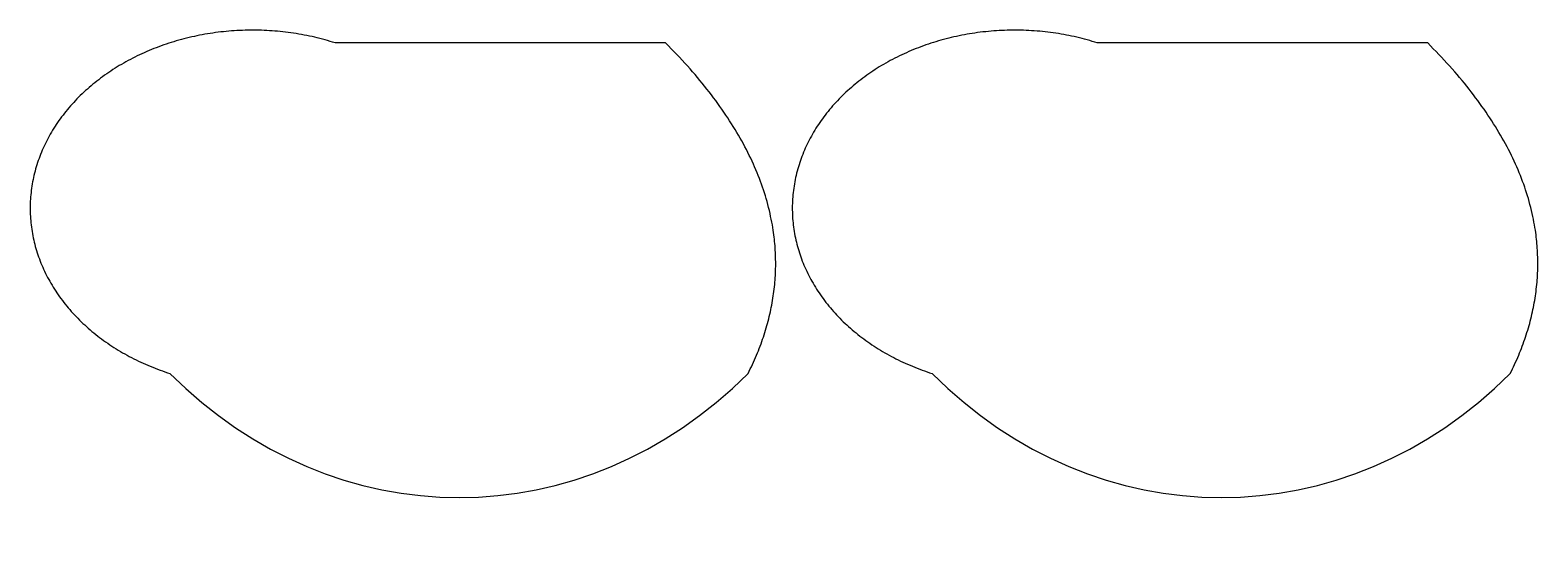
# Model space of a CAD drawing. Header units: millimetres. Extents: x 6 to 189, y 1 to 63.
import ezdxf

# ---------------------------------------------------------------- set-up
doc = ezdxf.new("R2010")
doc.units = ezdxf.units.MM
doc.layers.add('CUT', color=7, linetype='CONTINUOUS', true_color=0x000000)

msp = doc.modelspace()

# ---------------------------------------------------------------- linework, layer by layer
at = {"layer": 'CUT'}
for p, q in [((27.476506, 62.099119), (27.155847, 62.044425)), ((27.797974, 62.150686), (27.476506, 62.099119)), ((28.120202, 62.199117), (27.797974, 62.150686)), ((28.443144, 62.244405), (28.120202, 62.199117)), ((28.766751, 62.286545), (28.443144, 62.244405)), ((29.090976, 62.325529), (28.766751, 62.286545)), ((29.415769, 62.361352), (29.090976, 62.325529)), ((29.741084, 62.394008), (29.415769, 62.361352)), ((30.066872, 62.423493), (29.741084, 62.394008)), ((30.393085, 62.449802), (30.066872, 62.423493)), ((30.719674, 62.472932), (30.393085, 62.449802)), ((31.04659, 62.492879), (30.719674, 62.472932)), ((31.373786, 62.509639), (31.04659, 62.492879)), ((31.701213, 62.523211), (31.373786, 62.509639)), ((32.028822, 62.533593), (31.701213, 62.523211)), ((32.356565, 62.540782), (32.028822, 62.533593)), ((32.684393, 62.544779), (32.356565, 62.540782)), ((33.012258, 62.545581), (32.684393, 62.544779)), ((33.34011, 62.54319), (33.012258, 62.545581)), ((33.667902, 62.537606), (33.34011, 62.54319)), ((33.995585, 62.528828), (33.667902, 62.537606)), ((34.323109, 62.51686), (33.995585, 62.528828)), ((34.650427, 62.501701), (34.323109, 62.51686)), ((34.97749, 62.483356), (34.650427, 62.501701)), ((35.30425, 62.461826), (34.97749, 62.483356)), ((35.630658, 62.437114), (35.30425, 62.461826)), ((35.956665, 62.409225), (35.630658, 62.437114)), ((36.282224, 62.378162), (35.956665, 62.409225)), ((36.607286, 62.34393), (36.282224, 62.378162)), ((36.931802, 62.306534), (36.607286, 62.34393)), ((37.255726, 62.26598), (36.931802, 62.306534)), ((37.579008, 62.222273), (37.255726, 62.26598)), ((37.901601, 62.175421), (37.579008, 62.222273)), ((38.223457, 62.125429), (37.901601, 62.175421)), ((38.544528, 62.072306), (38.223457, 62.125429)), ((38.864767, 62.01606), (38.544528, 62.072306)), ((119.744747, 62.099119), (119.424088, 62.044425)), ((120.066215, 62.150686), (119.744747, 62.099119)), ((120.388443, 62.199117), (120.066215, 62.150686)), ((120.711385, 62.244405), (120.388443, 62.199117)), ((121.034992, 62.286545), (120.711385, 62.244405)), ((121.359217, 62.325529), (121.034992, 62.286545)), ((121.68401, 62.361352), (121.359217, 62.325529)), ((122.009325, 62.394008), (121.68401, 62.361352)), ((122.335113, 62.423493), (122.009325, 62.394008)), ((122.661326, 62.449802), (122.335113, 62.423493)), ((122.987915, 62.472932), (122.661326, 62.449802)), ((123.314831, 62.492879), (122.987915, 62.472932)), ((123.642027, 62.509639), (123.314831, 62.492879)), ((123.969454, 62.523211), (123.642027, 62.509639)), ((124.297063, 62.533593), (123.969454, 62.523211)), ((124.624806, 62.540782), (124.297063, 62.533593)), ((124.952634, 62.544779), (124.624806, 62.540782)), ((125.280499, 62.545581), (124.952634, 62.544779)), ((125.608351, 62.54319), (125.280499, 62.545581)), ((125.936143, 62.537606), (125.608351, 62.54319)), ((126.263826, 62.528828), (125.936143, 62.537606)), ((126.59135, 62.51686), (126.263826, 62.528828)), ((126.918668, 62.501701), (126.59135, 62.51686)), ((127.245731, 62.483356), (126.918668, 62.501701)), ((127.572491, 62.461826), (127.245731, 62.483356)), ((127.898899, 62.437114), (127.572491, 62.461826)), ((128.224906, 62.409225), (127.898899, 62.437114)), ((128.550465, 62.378162), (128.224906, 62.409225)), ((128.875527, 62.34393), (128.550465, 62.378162)), ((129.200043, 62.306534), (128.875527, 62.34393)), ((129.523967, 62.26598), (129.200043, 62.306534)), ((129.847249, 62.222273), (129.523967, 62.26598)), ((130.169842, 62.175421), (129.847249, 62.222273)), ((130.491698, 62.125429), (130.169842, 62.175421)), ((130.812769, 62.072306), (130.491698, 62.125429)), ((131.133008, 62.01606), (130.812769, 62.072306)), ((20.984605, 60.309575), (20.691665, 60.191775)), ((21.279316, 60.424512), (20.984605, 60.309575)), ((21.575754, 60.53657), (21.279316, 60.424512)), ((21.873877, 60.645733), (21.575754, 60.53657)), ((22.173638, 60.751983), (21.873877, 60.645733)), ((22.474995, 60.855305), (22.173638, 60.751983)), ((22.777901, 60.955684), (22.474995, 60.855305)), ((23.082313, 61.053105), (22.777901, 60.955684)), ((23.388186, 61.147553), (23.082313, 61.053105)), ((23.695473, 61.239015), (23.388186, 61.147553)), ((24.00413, 61.327477), (23.695473, 61.239015)), ((24.31411, 61.412925), (24.00413, 61.327477)), ((24.625367, 61.495348), (24.31411, 61.412925)), ((24.937856, 61.574732), (24.625367, 61.495348)), ((25.251531, 61.651067), (24.937856, 61.574732)), ((25.566344, 61.72434), (25.251531, 61.651067)), ((25.882248, 61.794542), (25.566344, 61.72434)), ((26.199198, 61.861661), (25.882248, 61.794542)), ((26.517146, 61.925687), (26.199198, 61.861661)), ((26.836045, 61.986612), (26.517146, 61.925687)), ((27.155847, 62.044425), (26.836045, 61.986612)), ((39.184126, 61.956698), (38.864767, 62.01606)), ((39.502558, 61.894229), (39.184126, 61.956698)), ((39.820015, 61.828663), (39.502558, 61.894229)), ((40.136451, 61.76001), (39.820015, 61.828663)), ((40.451819, 61.688279), (40.136451, 61.76001)), ((40.766071, 61.613482), (40.451819, 61.688279)), ((41.079161, 61.535629), (40.766071, 61.613482)), ((41.391044, 61.454732), (41.079161, 61.535629)), ((41.701672, 61.370803), (41.391044, 61.454732)), ((42.010999, 61.283854), (41.701672, 61.370803)), ((42.318981, 61.193898), (42.010999, 61.283854)), ((42.62557, 61.10095), (42.318981, 61.193898)), ((42.930721, 61.005021), (42.62557, 61.10095)), ((82.930721, 61.005021), (42.930721, 61.005021)), ((113.252846, 60.309575), (112.959906, 60.191775)), ((113.547557, 60.424512), (113.252846, 60.309575)), ((113.843995, 60.53657), (113.547557, 60.424512)), ((114.142118, 60.645733), (113.843995, 60.53657)), ((114.441879, 60.751983), (114.142118, 60.645733)), ((114.743236, 60.855305), (114.441879, 60.751983)), ((115.046142, 60.955684), (114.743236, 60.855305)), ((115.350554, 61.053105), (115.046142, 60.955684)), ((115.656427, 61.147553), (115.350554, 61.053105)), ((115.963714, 61.239015), (115.656427, 61.147553)), ((116.272371, 61.327477), (115.963714, 61.239015)), ((116.582351, 61.412925), (116.272371, 61.327477)), ((116.893608, 61.495348), (116.582351, 61.412925)), ((117.206097, 61.574732), (116.893608, 61.495348)), ((117.519772, 61.651067), (117.206097, 61.574732)), ((117.834585, 61.72434), (117.519772, 61.651067)), ((118.150489, 61.794542), (117.834585, 61.72434)), ((118.467439, 61.861661), (118.150489, 61.794542)), ((118.785387, 61.925687), (118.467439, 61.861661)), ((119.104286, 61.986612), (118.785387, 61.925687)), ((119.424088, 62.044425), (119.104286, 61.986612)), ((131.452367, 61.956698), (131.133008, 62.01606)), ((131.770799, 61.894229), (131.452367, 61.956698)), ((132.088256, 61.828663), (131.770799, 61.894229)), ((132.404692, 61.76001), (132.088256, 61.828663)), ((132.72006, 61.688279), (132.404692, 61.76001)), ((133.034312, 61.613482), (132.72006, 61.688279)), ((133.347402, 61.535629), (133.034312, 61.613482)), ((133.659285, 61.454732), (133.347402, 61.535629)), ((133.969913, 61.370803), (133.659285, 61.454732)), ((134.27924, 61.283854), (133.969913, 61.370803)), ((134.587222, 61.193898), (134.27924, 61.283854)), ((134.893811, 61.10095), (134.587222, 61.193898)), ((135.198962, 61.005021), (134.893811, 61.10095)), ((175.198962, 61.005021), (135.198962, 61.005021)), ((17.330075, 58.561692), (17.06401, 58.408422)), ((17.598453, 58.712358), (17.330075, 58.561692)), ((17.869105, 58.860399), (17.598453, 58.712358)), ((18.14199, 59.005793), (17.869105, 58.860399)), ((18.417067, 59.148517), (18.14199, 59.005793)), ((18.694297, 59.288551), (18.417067, 59.148517)), ((18.973637, 59.425875), (18.694297, 59.288551)), ((19.255046, 59.560467), (18.973637, 59.425875)), ((19.538484, 59.692308), (19.255046, 59.560467)), ((19.823907, 59.821378), (19.538484, 59.692308)), ((20.111273, 59.947658), (19.823907, 59.821378)), ((20.40054, 60.07113), (20.111273, 59.947658)), ((20.691665, 60.191775), (20.40054, 60.07113)), ((109.598316, 58.561692), (109.332251, 58.408422)), ((109.866694, 58.712358), (109.598316, 58.561692)), ((110.137346, 58.860399), (109.866694, 58.712358)), ((110.410231, 59.005793), (110.137346, 58.860399)), ((110.685308, 59.148517), (110.410231, 59.005793)), ((110.962538, 59.288551), (110.685308, 59.148517)), ((111.241878, 59.425875), (110.962538, 59.288551)), ((111.523287, 59.560467), (111.241878, 59.425875)), ((111.806725, 59.692308), (111.523287, 59.560467)), ((112.092148, 59.821378), (111.806725, 59.692308)), ((112.379514, 59.947658), (112.092148, 59.821378)), ((112.668781, 60.07113), (112.379514, 59.947658)), ((112.959906, 60.191775), (112.668781, 60.07113)), ((14.539083, 56.737741), (14.300986, 56.557419)), ((14.779906, 56.91573), (14.539083, 56.737741)), ((15.023421, 57.09136), (14.779906, 56.91573)), ((15.269591, 57.264605), (15.023421, 57.09136)), ((15.51838, 57.435439), (15.269591, 57.264605)), ((15.76975, 57.603836), (15.51838, 57.435439)), ((16.023665, 57.769773), (15.76975, 57.603836)), ((16.280086, 57.933224), (16.023665, 57.769773)), ((16.538977, 58.094165), (16.280086, 57.933224)), ((16.800298, 58.252572), (16.538977, 58.094165)), ((17.06401, 58.408422), (16.800298, 58.252572)), ((106.807324, 56.737741), (106.569227, 56.557419)), ((107.048147, 56.91573), (106.807324, 56.737741)), ((107.291662, 57.09136), (107.048147, 56.91573)), ((107.537832, 57.264605), (107.291662, 57.09136)), ((107.786621, 57.435439), (107.537832, 57.264605)), ((108.037991, 57.603836), (107.786621, 57.435439)), ((108.291906, 57.769773), (108.037991, 57.603836)), ((108.548327, 57.933224), (108.291906, 57.769773)), ((108.807218, 58.094165), (108.548327, 57.933224)), ((109.068539, 58.252572), (108.807218, 58.094165)), ((109.332251, 58.408422), (109.068539, 58.252572)), ((12.286515, 54.834074), (12.07756, 54.631951)), ((12.498531, 55.034147), (12.286515, 54.834074)), ((12.713577, 55.23214), (12.498531, 55.034147)), ((12.931619, 55.428023), (12.713577, 55.23214)), ((13.152628, 55.621768), (12.931619, 55.428023)), ((13.376568, 55.813345), (13.152628, 55.621768)), ((13.603408, 56.002727), (13.376568, 55.813345)), ((13.833114, 56.189885), (13.603408, 56.002727)), ((14.065651, 56.374791), (13.833114, 56.189885)), ((14.300986, 56.557419), (14.065651, 56.374791)), ((104.554756, 54.834074), (104.345801, 54.631951)), ((104.766772, 55.034147), (104.554756, 54.834074)), ((104.981818, 55.23214), (104.766772, 55.034147)), ((105.19986, 55.428023), (104.981818, 55.23214)), ((105.420869, 55.621768), (105.19986, 55.428023)), ((105.644809, 55.813345), (105.420869, 55.621768)), ((105.871649, 56.002727), (105.644809, 55.813345)), ((106.101355, 56.189885), (105.871649, 56.002727)), ((106.333892, 56.374791), (106.101355, 56.189885)), ((106.569227, 56.557419), (106.333892, 56.374791)), ((10.519735, 52.944808), (10.339667, 52.725615)), ((10.703126, 53.162231), (10.519735, 52.944808)), ((10.889813, 53.377852), (10.703126, 53.162231)), ((11.079768, 53.591638), (10.889813, 53.377852)), ((11.272963, 53.803558), (11.079768, 53.591638)), ((11.469369, 54.01358), (11.272963, 53.803558)), ((11.668957, 54.221674), (11.469369, 54.01358)), ((11.871697, 54.427808), (11.668957, 54.221674)), ((12.07756, 54.631951), (11.871697, 54.427808)), ((102.787976, 52.944808), (102.607908, 52.725615)), ((102.971367, 53.162231), (102.787976, 52.944808)), ((103.158054, 53.377852), (102.971367, 53.162231)), ((103.348009, 53.591638), (103.158054, 53.377852)), ((103.541204, 53.803558), (103.348009, 53.591638)), ((103.73761, 54.01358), (103.541204, 53.803558)), ((103.937198, 54.221674), (103.73761, 54.01358)), ((104.139938, 54.427808), (103.937198, 54.221674)), ((104.345801, 54.631951), (104.139938, 54.427808)), ((9.174409, 51.144453), (9.021843, 50.912288)), ((9.330498, 51.375115), (9.174409, 51.144453)), ((9.490086, 51.604239), (9.330498, 51.375115)), ((9.653149, 51.831791), (9.490086, 51.604239)), ((9.819664, 52.057738), (9.653149, 51.831791)), ((9.989605, 52.282047), (9.819664, 52.057738)), ((10.162948, 52.504683), (9.989605, 52.282047)), ((10.339667, 52.725615), (10.162948, 52.504683)), ((101.44265, 51.144453), (101.290084, 50.912288)), ((101.598739, 51.375115), (101.44265, 51.144453)), ((101.758327, 51.604239), (101.598739, 51.375115)), ((101.92139, 51.831791), (101.758327, 51.604239)), ((102.087905, 52.057738), (101.92139, 51.831791)), ((102.257846, 52.282047), (102.087905, 52.057738)), ((102.431189, 52.504683), (102.257846, 52.282047)), ((102.607908, 52.725615), (102.431189, 52.504683)), ((8.181645, 49.489669), (8.054339, 49.247956)), ((8.312621, 49.730124), (8.181645, 49.489669)), ((8.447246, 49.969285), (8.312621, 49.730124)), ((8.585502, 50.207118), (8.447246, 49.969285)), ((8.727368, 50.443585), (8.585502, 50.207118)), ((8.872822, 50.678654), (8.727368, 50.443585)), ((9.021843, 50.912288), (8.872822, 50.678654)), ((100.449886, 49.489669), (100.32258, 49.247956)), ((100.580862, 49.730124), (100.449886, 49.489669)), ((100.715487, 49.969285), (100.580862, 49.730124)), ((100.853743, 50.207118), (100.715487, 49.969285)), ((100.995609, 50.443585), (100.853743, 50.207118)), ((101.141063, 50.678654), (100.995609, 50.443585)), ((101.290084, 50.912288), (101.141063, 50.678654)), ((7.267461, 47.523773), (7.170145, 47.2733)), ((7.368583, 47.773279), (7.267461, 47.523773)), ((7.473494, 48.021781), (7.368583, 47.773279)), ((7.58218, 48.269243), (7.473494, 48.021781)), ((7.694624, 48.515628), (7.58218, 48.269243)), ((7.810811, 48.7609), (7.694624, 48.515628)), ((7.930721, 49.005021), (7.810811, 48.7609)), ((8.054339, 49.247956), (7.930721, 49.005021)), ((99.535702, 47.523773), (99.438386, 47.2733)), ((99.636824, 47.773279), (99.535702, 47.523773)), ((99.741735, 48.021781), (99.636824, 47.773279)), ((99.850421, 48.269243), (99.741735, 48.021781)), ((99.962866, 48.515628), (99.850421, 48.269243)), ((100.079052, 48.7609), (99.962866, 48.515628)), ((100.198962, 49.005021), (100.079052, 48.7609)), ((100.32258, 49.247956), (100.198962, 49.005021)), ((6.666923, 45.752257), (6.596615, 45.496066)), ((6.741126, 46.007744), (6.666923, 45.752257)), ((6.819211, 46.26249), (6.741126, 46.007744)), ((6.901168, 46.516456), (6.819211, 46.26249)), ((6.986985, 46.769605), (6.901168, 46.516456)), ((7.076648, 47.021899), (6.986985, 46.769605)), ((7.170145, 47.2733), (7.076648, 47.021899)), ((98.935164, 45.752257), (98.864856, 45.496066)), ((99.009367, 46.007744), (98.935164, 45.752257)), ((99.087452, 46.26249), (99.009367, 46.007744)), ((99.169409, 46.516456), (99.087452, 46.26249)), ((99.255226, 46.769605), (99.169409, 46.516456)), ((99.344889, 47.021899), (99.255226, 46.769605)), ((99.438386, 47.2733), (99.344889, 47.021899)), ((6.257085, 43.946272), (6.214295, 43.686223)), ((6.30383, 44.205886), (6.257085, 43.946272)), ((6.354523, 44.465024), (6.30383, 44.205886)), ((6.409156, 44.72365), (6.354523, 44.465024)), ((6.467722, 44.981725), (6.409156, 44.72365)), ((6.530211, 45.239209), (6.467722, 44.981725)), ((6.596615, 45.496066), (6.530211, 45.239209)), ((98.525326, 43.946272), (98.482536, 43.686223)), ((98.572071, 44.205886), (98.525326, 43.946272)), ((98.622764, 44.465024), (98.572071, 44.205886)), ((98.677397, 44.72365), (98.622764, 44.465024)), ((98.735963, 44.981725), (98.677397, 44.72365)), ((98.798452, 45.239209), (98.735963, 44.981725)), ((98.864856, 45.496066), (98.798452, 45.239209)), ((6.040923, 42.118931), (6.025962, 41.856911)), ((6.059871, 42.380785), (6.040923, 42.118931)), ((6.082803, 42.642436), (6.059871, 42.380785)), ((6.109715, 42.903844), (6.082803, 42.642436)), ((6.140605, 43.16497), (6.109715, 42.903844)), ((6.175467, 43.425776), (6.140605, 43.16497)), ((6.214295, 43.686223), (6.175467, 43.425776)), ((98.309164, 42.118931), (98.294203, 41.856911)), ((98.328112, 42.380785), (98.309164, 42.118931)), ((98.351044, 42.642436), (98.328112, 42.380785)), ((98.377957, 42.903844), (98.351044, 42.642436)), ((98.408846, 43.16497), (98.377957, 42.903844)), ((98.443708, 43.425776), (98.408846, 43.16497)), ((98.482536, 43.686223), (98.443708, 43.425776)), ((6.00801, 41.332532), (6.005021, 41.07025)), ((6.005021, 41.07025), (6.006024, 40.807958)), ((6.006024, 40.807958), (6.01102, 40.545696)), ((6.014991, 41.594765), (6.00801, 41.332532)), ((6.01102, 40.545696), (6.020007, 40.283502)), ((6.025962, 41.856911), (6.014991, 41.594765)), ((6.020007, 40.283502), (6.032983, 40.021414)), ((98.276251, 41.332532), (98.273262, 41.07025)), ((98.273262, 41.07025), (98.274265, 40.807958)), ((98.274265, 40.807958), (98.279261, 40.545696)), ((98.283232, 41.594765), (98.276251, 41.332532)), ((98.279261, 40.545696), (98.288248, 40.283502)), ((98.294203, 41.856911), (98.283232, 41.594765)), ((98.288248, 40.283502), (98.301224, 40.021414)), ((6.032983, 40.021414), (6.049949, 39.759473)), ((6.049949, 39.759473), (6.070899, 39.497716)), ((6.070899, 39.497716), (6.095832, 39.236183)), ((6.095832, 39.236183), (6.124745, 38.974912)), ((6.124745, 38.974912), (6.157631, 38.713942)), ((6.157631, 38.713942), (6.194487, 38.453311)), ((6.194487, 38.453311), (6.235308, 38.193059)), ((98.301224, 40.021414), (98.31819, 39.759473)), ((98.31819, 39.759473), (98.33914, 39.497716)), ((98.33914, 39.497716), (98.364073, 39.236183)), ((98.364073, 39.236183), (98.392986, 38.974912)), ((98.392986, 38.974912), (98.425872, 38.713942)), ((98.425872, 38.713942), (98.462728, 38.453311)), ((98.462728, 38.453311), (98.503549, 38.193059)), ((6.235308, 38.193059), (6.280086, 37.933224)), ((6.280086, 37.933224), (6.328816, 37.673845)), ((6.328816, 37.673845), (6.381491, 37.414959)), ((6.381491, 37.414959), (6.438102, 37.156605)), ((6.438102, 37.156605), (6.498641, 36.898823)), ((6.498641, 36.898823), (6.563099, 36.641649)), ((6.563099, 36.641649), (6.631466, 36.385122)), ((98.503549, 38.193059), (98.548327, 37.933224)), ((98.548327, 37.933224), (98.597057, 37.673845)), ((98.597057, 37.673845), (98.649732, 37.414959)), ((98.649732, 37.414959), (98.706343, 37.156605)), ((98.706343, 37.156605), (98.766882, 36.898823)), ((98.766882, 36.898823), (98.83134, 36.641649)), ((98.83134, 36.641649), (98.899707, 36.385122)), ((6.631466, 36.385122), (6.703733, 36.12928)), ((6.703733, 36.12928), (6.779889, 35.874161)), ((6.779889, 35.874161), (6.859922, 35.619802)), ((6.859922, 35.619802), (6.94382, 35.366242)), ((6.94382, 35.366242), (7.031572, 35.113519)), ((7.031572, 35.113519), (7.123164, 34.861668)), ((7.123164, 34.861668), (7.218582, 34.610729)), ((98.899707, 36.385122), (98.971974, 36.12928)), ((98.971974, 36.12928), (99.04813, 35.874161)), ((99.04813, 35.874161), (99.128163, 35.619802)), ((99.128163, 35.619802), (99.212061, 35.366242)), ((99.212061, 35.366242), (99.299813, 35.113519)), ((99.299813, 35.113519), (99.391405, 34.861668)), ((99.391405, 34.861668), (99.486823, 34.610729)), ((7.218582, 34.610729), (7.317813, 34.360738)), ((7.317813, 34.360738), (7.420841, 34.111731)), ((7.420841, 34.111731), (7.527652, 33.863747)), ((7.527652, 33.863747), (7.638229, 33.616822)), ((7.638229, 33.616822), (7.752556, 33.370992)), ((7.752556, 33.370992), (7.870617, 33.126294)), ((7.870617, 33.126294), (7.992393, 32.882765)), ((7.992393, 32.882765), (8.117866, 32.640439)), ((99.486823, 34.610729), (99.586054, 34.360738)), ((99.586054, 34.360738), (99.689082, 34.111731)), ((99.689082, 34.111731), (99.795893, 33.863747)), ((99.795893, 33.863747), (99.90647, 33.616822)), ((99.90647, 33.616822), (100.020797, 33.370992)), ((100.020797, 33.370992), (100.138858, 33.126294)), ((100.138858, 33.126294), (100.260634, 32.882765)), ((100.260634, 32.882765), (100.386107, 32.640439)), ((8.117866, 32.640439), (8.247019, 32.399354)), ((8.247019, 32.399354), (8.379832, 32.159545)), ((8.379832, 32.159545), (8.516285, 31.921047)), ((8.516285, 31.921047), (8.656357, 31.683896)), ((8.656357, 31.683896), (8.800029, 31.448128)), ((8.800029, 31.448128), (8.947279, 31.213776)), ((8.947279, 31.213776), (9.098085, 30.980876)), ((100.386107, 32.640439), (100.51526, 32.399354)), ((100.51526, 32.399354), (100.648073, 32.159545)), ((100.648073, 32.159545), (100.784526, 31.921047)), ((100.784526, 31.921047), (100.924598, 31.683896)), ((100.924598, 31.683896), (101.06827, 31.448128)), ((101.06827, 31.448128), (101.21552, 31.213776)), ((101.21552, 31.213776), (101.366326, 30.980876)), ((9.098085, 30.980876), (9.252425, 30.749462)), ((9.252425, 30.749462), (9.410275, 30.519569)), ((9.410275, 30.519569), (9.571613, 30.291231)), ((9.571613, 30.291231), (9.736414, 30.064481)), ((9.736414, 30.064481), (9.904654, 29.839353)), ((9.904654, 29.839353), (10.076308, 29.615881)), ((10.076308, 29.615881), (10.251351, 29.394097)), ((10.251351, 29.394097), (10.429757, 29.174035)), ((101.366326, 30.980876), (101.520666, 30.749462)), ((101.520666, 30.749462), (101.678516, 30.519569)), ((101.678516, 30.519569), (101.839854, 30.291231)), ((101.839854, 30.291231), (102.004655, 30.064481)), ((102.004655, 30.064481), (102.172895, 29.839353)), ((102.172895, 29.839353), (102.344549, 29.615881)), ((102.344549, 29.615881), (102.519592, 29.394097)), ((102.519592, 29.394097), (102.697998, 29.174035)), ((10.429757, 29.174035), (10.611499, 28.955728)), ((10.611499, 28.955728), (10.79655, 28.739206)), ((10.79655, 28.739206), (10.984883, 28.524504)), ((10.984883, 28.524504), (11.17647, 28.311652)), ((11.17647, 28.311652), (11.371282, 28.100682)), ((11.371282, 28.100682), (11.569291, 27.891625)), ((11.569291, 27.891625), (11.770467, 27.684513)), ((11.770467, 27.684513), (11.974781, 27.479376)), ((11.974781, 27.479376), (12.182202, 27.276244)), ((102.697998, 29.174035), (102.87974, 28.955728)), ((102.87974, 28.955728), (103.064791, 28.739206)), ((103.064791, 28.739206), (103.253124, 28.524504)), ((103.253124, 28.524504), (103.444711, 28.311652)), ((103.444711, 28.311652), (103.639523, 28.100682)), ((103.639523, 28.100682), (103.837532, 27.891625)), ((103.837532, 27.891625), (104.038708, 27.684513)), ((104.038708, 27.684513), (104.243022, 27.479376)), ((104.243022, 27.479376), (104.450443, 27.276244)), ((12.182202, 27.276244), (12.392699, 27.075147)), ((12.392699, 27.075147), (12.606242, 26.876117)), ((12.606242, 26.876117), (12.822798, 26.679181)), ((12.822798, 26.679181), (13.042335, 26.484369)), ((13.042335, 26.484369), (13.264822, 26.29171)), ((13.264822, 26.29171), (13.490224, 26.101232)), ((13.490224, 26.101232), (13.718508, 25.912965)), ((13.718508, 25.912965), (13.949642, 25.726935)), ((13.949642, 25.726935), (14.183589, 25.54317)), ((104.450443, 27.276244), (104.66094, 27.075147)), ((104.66094, 27.075147), (104.874483, 26.876117)), ((104.874483, 26.876117), (105.091039, 26.679181)), ((105.091039, 26.679181), (105.310576, 26.484369)), ((105.310576, 26.484369), (105.533063, 26.29171)), ((105.533063, 26.29171), (105.758465, 26.101232)), ((105.758465, 26.101232), (105.986749, 25.912965)), ((105.986749, 25.912965), (106.217883, 25.726935)), ((106.217883, 25.726935), (106.45183, 25.54317)), ((14.183589, 25.54317), (14.420316, 25.361698)), ((14.420316, 25.361698), (14.659788, 25.182546)), ((14.659788, 25.182546), (14.901969, 25.005739)), ((14.901969, 25.005739), (15.146823, 24.831305)), ((15.146823, 24.831305), (15.394314, 24.659269)), ((15.394314, 24.659269), (15.644405, 24.489656)), ((15.644405, 24.489656), (15.897058, 24.322492)), ((15.897058, 24.322492), (16.152238, 24.157802)), ((16.152238, 24.157802), (16.409905, 23.995609)), ((16.409905, 23.995609), (16.670022, 23.835939)), ((16.670022, 23.835939), (16.93255, 23.678814)), ((106.45183, 25.54317), (106.688557, 25.361698)), ((106.688557, 25.361698), (106.928029, 25.182546)), ((106.928029, 25.182546), (107.17021, 25.005739)), ((107.17021, 25.005739), (107.415064, 24.831305)), ((107.415064, 24.831305), (107.662555, 24.659269)), ((107.662555, 24.659269), (107.912646, 24.489656)), ((107.912646, 24.489656), (108.165299, 24.322492)), ((108.165299, 24.322492), (108.420479, 24.157802)), ((108.420479, 24.157802), (108.678146, 23.995609)), ((108.678146, 23.995609), (108.938263, 23.835939)), ((108.938263, 23.835939), (109.200791, 23.678814)), ((16.93255, 23.678814), (17.19745, 23.524258)), ((17.19745, 23.524258), (17.464682, 23.372294)), ((17.464682, 23.372294), (17.734208, 23.222945)), ((17.734208, 23.222945), (18.005987, 23.076232)), ((18.005987, 23.076232), (18.279979, 22.932177)), ((18.279979, 22.932177), (18.556143, 22.790802)), ((18.556143, 22.790802), (18.834439, 22.652128)), ((18.834439, 22.652128), (19.114825, 22.516175)), ((19.114825, 22.516175), (19.397259, 22.382963)), ((19.397259, 22.382963), (19.681699, 22.252512)), ((19.681699, 22.252512), (19.968104, 22.124842)), ((19.968104, 22.124842), (20.256432, 21.999971)), ((20.256432, 21.999971), (20.546638, 21.877918)), ((109.200791, 23.678814), (109.465691, 23.524258)), ((109.465691, 23.524258), (109.732924, 23.372294)), ((109.732924, 23.372294), (110.002449, 23.222945)), ((110.002449, 23.222945), (110.274228, 23.076232)), ((110.274228, 23.076232), (110.54822, 22.932177)), ((110.54822, 22.932177), (110.824384, 22.790802)), ((110.824384, 22.790802), (111.10268, 22.652128)), ((111.10268, 22.652128), (111.383066, 22.516175)), ((111.383066, 22.516175), (111.6655, 22.382963)), ((111.6655, 22.382963), (111.94994, 22.252512)), ((111.94994, 22.252512), (112.236345, 22.124842)), ((112.236345, 22.124842), (112.524673, 21.999971)), ((112.524673, 21.999971), (112.814879, 21.877918)), ((20.546638, 21.877918), (20.83868, 21.758701)), ((20.83868, 21.758701), (21.132516, 21.642338)), ((21.132516, 21.642338), (21.428101, 21.528845)), ((21.428101, 21.528845), (21.725391, 21.418241)), ((21.725391, 21.418241), (22.024342, 21.31054)), ((22.024342, 21.31054), (22.324911, 21.20576)), ((22.324911, 21.20576), (22.627052, 21.103915)), ((22.627052, 21.103915), (22.930721, 21.005021)), ((112.814879, 21.877918), (113.106921, 21.758701)), ((113.106921, 21.758701), (113.400757, 21.642338)), ((113.400757, 21.642338), (113.696342, 21.528845)), ((113.696342, 21.528845), (113.993632, 21.418241)), ((113.993632, 21.418241), (114.292583, 21.31054)), ((114.292583, 21.31054), (114.593152, 21.20576)), ((114.593152, 21.20576), (114.895293, 21.103915)), ((114.895293, 21.103915), (115.198962, 21.005021))]:
    msp.add_line(p, q, dxfattribs=at)
for points, degree in [([(92.930721, 21.005021), (102.930721, 41.005021), (82.930721, 61.005021)], 2), ([(185.198962, 21.005021), (195.198962, 41.005021), (175.198962, 61.005021)], 2), ([(22.930721, 21.005021), (42.930721, 1.005021), (72.930721, 1.005021), (92.930721, 21.005021)], 3), ([(115.198962, 21.005021), (135.198962, 1.005021), (165.198962, 1.005021), (185.198962, 21.005021)], 3)]:
    msp.add_open_spline(points, degree=degree, dxfattribs=at)

doc.saveas('drawing.dxf')
